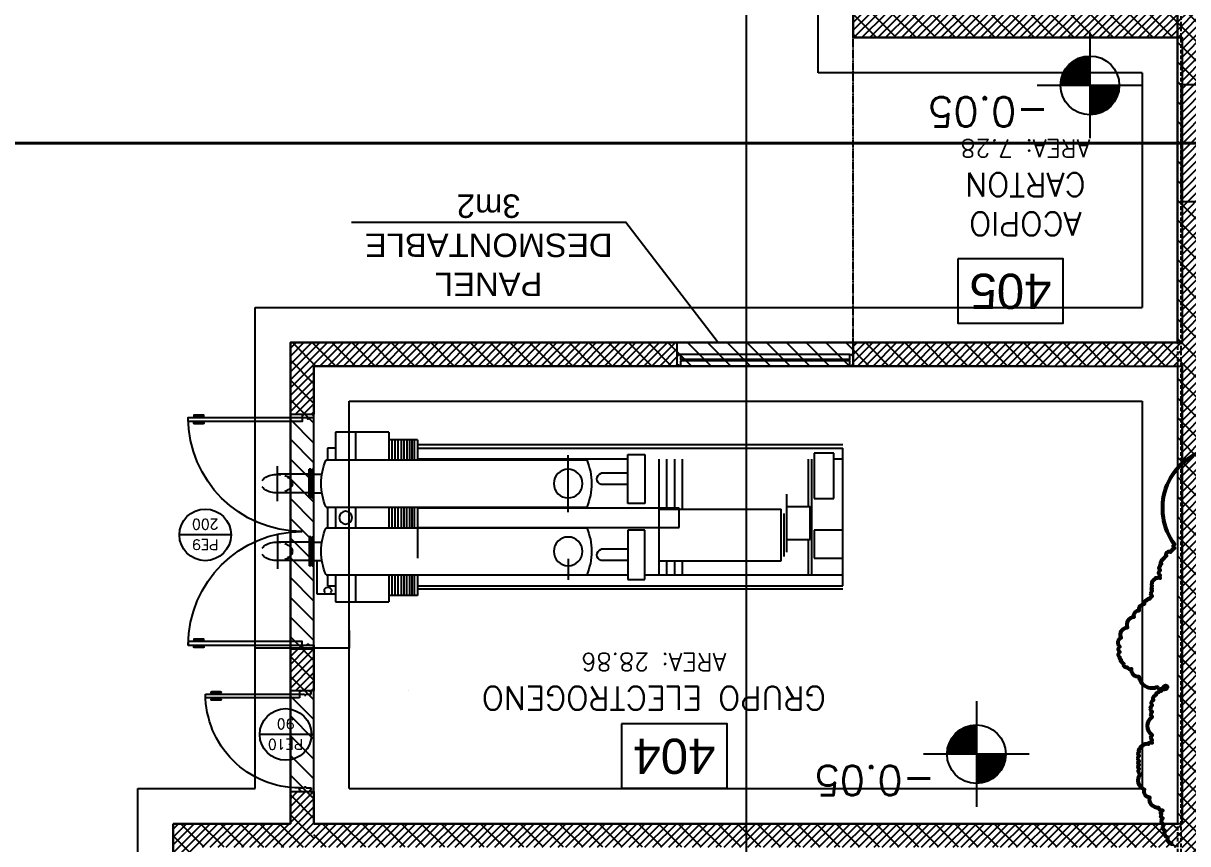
# Model space of a CAD drawing. Header units: millimetres. Extents: x 1478096 to 1808313, y 619971 to 762366.
# Drawn here: x 1515019 to 1524942, y 668856 to 675848 of the extents above; entities that cross this region are included whole.
import ezdxf
from ezdxf.enums import TextEntityAlignment as Align

# ---------------------------------------------------------------- set-up
doc = ezdxf.new("R2010")
doc.units = ezdxf.units.MM
doc.header["$LTSCALE"] = 10
for name, pattern in [('CENTERX2', [4, 2.5, -0.5, 0.5, -0.5]), ('DASHED2', [0.375, 0.25, -0.125]), ('HIDDEN2', [4.762499999999999, 3.175, -1.5875])]:
    doc.linetypes.add(name, pattern=pattern)
for name, color, linetype in [('0-superficies', 7, 'Continuous'), ('0_Estructura', 251, 'Continuous'), ('A-HATCH-BLOQUE', 241, 'Continuous'), ('AR-MURO DE BLOQUE', 134, 'Continuous'), ('AR-PROYECCION', 200, 'DASHED2'), ('ARQ-CARPINTERIAS', 8, 'Continuous'), ('CARP-MARCOS', 8, 'Continuous'), ('COSTAN-CAM-EJES', 251, 'CENTERX2'), ('COSTAN-EXH-COTAS', 7, 'Continuous'), ('DC-ARQ-0 TEXTOS', 7, 'Continuous'), ('DC-ARQ-CARPINTERIAS', 7, 'Continuous'), ('DC-ARQ-CHAPA', 7, 'Continuous'), ('DC-ARQ-EQUIP.', 43, 'Continuous'), ('DC-ARQ-EQUIPA.', 8, 'Continuous'), ('DC-ARQ-MURO BLOQUE', 181, 'Continuous'), ('DC-ARQ-MURO SUPERBOARD', 2, 'Continuous'), ('DC-ARQ-VEREDAS Y URBAN', 9, 'Continuous'), ('TXT CARPINTERIAS', 2, 'Continuous')]:
    doc.layers.add(name, color=color, linetype=linetype)
doc.styles.add('COTAS', font='ROMANS.shx', dxfattribs={"width": 0.7})
doc.styles.add('ROMANS', font='romans')
doc.styles.get("Standard").update_dxf_attribs({"font": 'arial.ttf'})
doc.dimstyles.new('250-COTAS', dxfattribs={"dimscale": 2.5, "dimtxt": 0.17, "dimasz": 0.1, "dimexe": 0.18, "dimexo": 0.0625, "dimgap": 0.06, "dimtad": 1, "dimzin": 4, "dimdsep": 46, "dimtxsty": 'COTAS', "dimblk1": 'COTA_N', "dimblk2": 'COTA_N', "dimsah": 1, "dimcen": 0.09, "dimclrd": 8, "dimclre": 8, "dimclrt": 256, "dimadec": 0, "dimazin": 0, "dimtfac": 1, "dimtix": 1, "dimtmove": 2, "dimatfit": 3, "dimldrblk": 'COTA_N', "dimfxl": 0.18, "dimtolj": 1, "dimtzin": 0, "dimlwd": -1, "dimarcsym": 0})
pattern_1 = [(225, (3172020.148532705, 1376323.113530791), (33.67596045400932, -33.67596045400933), [])]

# ---------------------------------------------------------------- blocks, each defined once
blk = doc.blocks.new('PUERTAS -200')
at = {"layer": 'DC-ARQ-CARPINTERIAS'}
for p, q in [((1530.20600982706, 676.7135004573965), (1530.20600982706, 676.7232860782239)), ((1530.220185660992, 676.7135004573961), (1530.220185660992, 676.7232860782235)), ((1530.206009827059, 676.6816048310293), (1530.206009827059, 676.6718192102019)), ((1530.220185660991, 676.6816048310288), (1530.220185660991, 676.6718192102015)), ((1530.206009827059, 674.8053960837443), (1530.206009827059, 674.8151817045717)), ((1530.220185660992, 674.8053960837447), (1530.220185660991, 674.8151817045721)), ((1530.20600982706, 674.773500457377), (1530.206009827061, 674.7637148365496)), ((1530.220185660992, 674.7735004573775), (1530.220185660993, 674.7637148365501))]:
    blk.add_line(p, q, dxfattribs=at)
for points in [[(1531.118211462515, 676.7135004573877), (1531.118211462514, 676.6816048310408), (1530.148211462513, 676.6816048310293), (1530.148211462513, 676.7135004573879), (1531.118211462515, 676.7135004573877)], [(1531.118211462516, 676.7435004573877), (1531.128211462516, 676.7435004573875), (1531.128211462516, 676.7335004573875), (1531.118211462516, 676.7335004573878), (1531.118211462515, 676.7135004573877), (1531.163211462515, 676.7135004573868), (1531.163211462515, 676.7035004573868), (1531.173211462515, 676.7035004573864), (1531.173211462515, 676.7135004573864), (1531.218211462515, 676.7135004573856), (1531.218211462515, 676.7335004573855), (1531.208211462515, 676.7335004573857), (1531.208211462515, 676.7435004573857), (1531.218211462515, 676.7435004573855)], [(1531.118211462515, 674.7735004573855), (1531.118211462514, 674.8053960837324), (1530.148211462513, 674.8053960837443), (1530.148211462513, 674.7735004573857), (1531.118211462515, 674.7735004573855)], [(1531.118211462515, 674.7435004573855), (1531.128211462515, 674.7435004573857), (1531.128211462515, 674.7535004573857), (1531.118211462515, 674.7535004573855), (1531.118211462515, 674.7735004573855), (1531.163211462515, 674.7735004573865), (1531.163211462514, 674.7835004573865), (1531.173211462514, 674.7835004573867), (1531.173211462515, 674.7735004573867), (1531.218211462514, 674.7735004573876), (1531.218211462515, 674.7535004573878), (1531.208211462515, 674.7535004573874), (1531.208211462515, 674.7435004573875), (1531.218211462515, 674.7435004573877)]]:
    blk.add_lwpolyline(points, dxfattribs=at)
for points in [[(1530.195191534385, 676.7303739951902), (1530.195191534385, 676.7268300367074, 0.4142135623730951), (1530.198735492867, 676.7232860782243), (1530.276702579493, 676.7232860782218, 0.4142135623730951), (1530.280246537976, 676.7268300367047), (1530.280246537976, 676.7303739951876, 0.4142135623730951), (1530.276702579494, 676.7339179536708), (1530.198735492868, 676.7339179536731, 0.4142135623730951)], [(1530.195191534383, 676.6647312932362), (1530.195191534383, 676.668275251719, -0.4142135623730951), (1530.198735492866, 676.6718192102019), (1530.276702579492, 676.6718192102002, -0.4142135623730951), (1530.280246537975, 676.6682752517172), (1530.280246537975, 676.6647312932341, -0.4142135623730951), (1530.276702579492, 676.6611873347513), (1530.198735492866, 676.661187334753, -0.4142135623730951)], [(1530.195191534383, 674.8222696215374), (1530.195191534383, 674.8187256630546, 0.4142135623730951), (1530.198735492866, 674.8151817045717), (1530.276702579492, 674.8151817045734, 0.4142135623730951), (1530.280246537975, 674.8187256630564), (1530.280246537975, 674.8222696215395, 0.4142135623730951), (1530.276702579492, 674.8258135800223), (1530.198735492866, 674.8258135800205, 0.4142135623730951)], [(1530.195191534385, 674.7566269195834), (1530.195191534385, 674.7601708780662, -0.4142135623730951), (1530.198735492868, 674.7637148365493), (1530.276702579494, 674.7637148365518, -0.4142135623730951), (1530.280246537977, 674.760170878069), (1530.280246537977, 674.7566269195859, -0.4142135623730951), (1530.276702579494, 674.7530829611028), (1530.198735492868, 674.7530829611004, -0.4142135623730951)]]:
    blk.add_lwpolyline(points, format="xyb", close=True, dxfattribs=at)
for centre, start, end in [((1531.118211462515, 676.7135004573877), 180.0000000000065, 270), ((1531.118211462515, 674.7735004573855), 90, 179.9999999999935)]:
    blk.add_arc(centre, 0.9700000000011082, start, end, dxfattribs=at)
blk = doc.blocks.new('A$C029347A0')
at = {"layer": 'DC-ARQ-EQUIP.'}
for p, q in [((3.870333581013256, 1.445561102941156), (4.324056854109585, 1.445561374672707)), ((3.870412211208532, 1.445561102988449), (3.870439656424423, 1.208427645283336)), ((4.15414489792056, 1.445561272913892), (4.154145039937248, 1.208427815192408)), ((4.324056854109585, 1.445561374672707), (4.324056996126274, 1.208427916951678)), ((-3.572330570023041e-06, 0.1371415328203511), (6.830906568211503e-05, 1.308415282679107)), ((3.624763607220302, 1.308413579011813), (-3.572330570023041e-06, 1.308415282679107)), ((6.830906568211503e-05, 1.337141532820624), (3.624835488617464, 1.337139829152875)), ((3.624835446422367, 1.378873392086462), (3.870333620952806, 1.378873539113556)), ((3.624835446422367, 1.378873392086462), (3.624835548500414, 1.208427498192577)), ((3.650088479364058, 1.208427513316565), (3.650070243639675, 1.378873407199535)), ((3.670188969560513, 1.208427525354637), (3.67017073383613, 1.378873419237607)), ((3.690247020384049, 1.208427537367243), (3.690234829207839, 1.378873431253851)), ((3.715310382448479, 1.208427552377543), (3.715292146724096, 1.378873446260513)), ((3.740331305139989, 1.208427567362378), (3.740313069416516, 1.378873461245348)), ((3.763363206993745, 1.208427581156229), (3.763344978943678, 1.378873475038745)), ((3.789535720270578, 1.208427596830461), (3.789517492219602, 1.378873490713431)), ((3.815665764116602, 1.208427612479682), (3.815653578056299, 1.37887350636629)), ((3.843746939728589, 1.378873523191032), (3.843765167777747, 1.208427629308062)), ((4.324056936243323, 1.308417405105502), (4.393675821557736, 1.308417446799922)), ((4.393675821557736, 1.308417446799922), (4.393675881440686, 1.208427958645643)), ((6.836411466792924e-05, 1.216497416053244), (0.07893862089440518, 1.216497463288306)), ((0.0789385903508446, 1.267498070643796), (0.2465562146544471, 1.267498171028819)), ((0.07893882259304519, 0.8797117875055847), (0.0789385903508446, 1.267498070643796)), ((0.2465562146544471, 1.267498171028819), (0.2465564468966477, 0.8797118878906076)), ((0.266389463879932, 0.2290595589870463), (0.2664614561645067, 1.21517949610552)), ((0.2929379188217354, 0.8113649304045794), (0.2929112658657687, 1.215179511946189)), ((1.367362617554136, 0.7896102779104694), (1.367362361894266, 1.216498234915889)), ((1.433491715050877, 0.789610317514871), (1.433491459391007, 1.216498274520291)), ((1.499620812547619, 0.7896103571192725), (1.499620556887749, 1.216498314124237)), ((1.565677662889357, 0.2290603371216093), (1.56574965438449, 1.216498353728639)), ((1.834529729766473, 1.256208819421772), (1.688718652186253, 1.256208732096638)), ((1.688718652186253, 1.256208732096638), (1.688718903433255, 0.8366894484452132)), ((1.834529981014384, 0.836689535770347), (1.834529729766473, 1.256208819421772)), ((1.83452975354885, 1.216498514699197), (3.62483554366645, 1.216499119720993)), ((4.405330914254591, 1.208427965626015), (2.183794952577045, 1.208427102343194)), ((2.342555218542657, 0.7643311974234166), (2.342554927609854, 1.250115197423384)), ((1.834529826347534, 1.094943065108055), (2.060142027939037, 1.094943200225316)), ((4.525786961687118, 1.129228037766097), (4.511386961687094, 1.129228029141814)), ((4.511387108295821, 0.8844280291423274), (4.511386961687094, 1.129228029141814)), ((4.525787108295845, 0.8844280377661562), (4.525786961687118, 1.129228037766097)), ((4.536082961686589, 1.129228043932017), (4.550482961686612, 1.1292280525563)), ((4.536083108295315, 0.8844280439325303), (4.536082961686589, 1.129228043932017)), ((4.550483108295339, 0.884428052556359), (4.550482961686612, 1.1292280525563)), ((4.820324792137399, 0.8564922141626994), (4.820324613016055, 1.15558021416291)), ((1.834529884433323, 0.9979552900840645), (2.060142086024825, 0.9979554252017806)), ((4.511386987558581, 1.086028029141744), (4.440394987558648, 1.08602798662514)), ((4.541251966213167, 1.086028047027412), (4.820324654670912, 1.086028214162525)), ((0.479199764533405, 0.4231531270897904), (0.47919377195376, 0.9182430550536083)), ((4.511387082423425, 0.9276280291419425), (4.440395082423493, 0.927627986625339)), ((4.541252061077103, 0.9276280470276106), (4.820324749534848, 0.9276282141627235)), ((0.2465564468966477, 0.8797118878906076), (0.07893882259304519, 0.8797117875055847)), ((0.4791938359621781, 0.8113650419522855), (0.2789443171113817, 0.8113649220240404)), ((0.2789501816741904, 0.5300310202633227), (0.2789443171113817, 0.8113649220240404)), ((1.396876610863728, 0.6328550440466643), (1.396949094545562, 0.7984655973941699)), ((1.396949094545562, 0.7984655973941699), (3.624835794023966, 0.7984664644800432)), ((1.688718903433255, 0.8366894484452132), (1.834529981014384, 0.836689535770347)), ((4.405331155727254, 0.8052279656258179), (2.183795194051527, 0.8052271023429967)), ((3.624835789974895, 0.8052274981928349), (3.624868157523451, 0.3704914515715245)), ((3.650141399146378, 0.6313023306915966), (3.650131617067927, 0.8052275133418334)), ((3.670241889342833, 0.6313023427296685), (3.670232107264383, 0.80522752538036)), ((3.690258221162367, 0.6313023547172634), (3.690275859344183, 0.8052275373843258)), ((3.715363302230799, 0.631302369752575), (3.715353520151439, 0.8052275524028119)), ((3.740384224922309, 0.6313023847374097), (3.740374442842949, 0.8052275673881013)), ((3.763416073807093, 0.6313023985312611), (3.763406326543191, 0.805227581181498)), ((3.789588587083927, 0.6313024142054928), (3.789578839818205, 0.8052275968561844)), ((3.815676929582878, 0.6313024298297023), (3.81569459097409, 0.80522761249631)), ((3.843808287327192, 0.8052276293337854), (3.843818034591095, 0.6313024466830939)), ((3.87048632175356, 0.8052276453108789), (3.870502868655421, 0.6313024626647348)), ((4.15414528141082, 0.805227815192211), (4.15407280270847, 0.6313026324928614)), ((4.324057237599845, 0.8052279169514804), (4.323984758897495, 0.6313027342516762)), ((4.393676122914258, 0.805227958645446), (4.393603644211908, 0.6313027759460965)), ((4.525787108295845, 0.8844280377661562), (4.511387108295821, 0.8844280291423274)), ((4.536083108295315, 0.8844280439325303), (4.550483108295339, 0.884428052556359)), ((0.5022233221970964, 0.3867351066328411), (0.5021909956185482, 0.7530611030724685)), ((1.56574991004436, 0.7896103967232193), (0.5252970892897793, 0.7896097736038428)), ((0.525329459645036, 0.3501864637778453), (0.5252970892897793, 0.7896097736038428)), ((0.000100834532531735, 0.6099965387388693), (0.246588715614962, 0.6099966863584996)), ((0.246588715614962, 0.6099966863584996), (0.2464841677638105, 0.3725569446855843)), ((3.624763310341223, 0.6328559111320828), (1.396876610863728, 0.6328550440466643)), ((1.688646457008872, 0.6088693896954283), (1.834457534589092, 0.6088694770210168)), ((1.688646708255874, 0.189350106044003), (1.688646457008872, 0.6088693896954283)), ((1.834457534589092, 0.6088694770210168), (1.834457785836094, 0.1893501933691368)), ((4.405258677025813, 0.6313027829260136), (2.183722715349177, 0.6313019196436471)), ((0.4791997005249868, 0.5300311401911131), (0.2789501816741904, 0.5300310202633227)), ((0.2928392735821035, 0.2290595748277156), (0.2929437833854536, 0.5300310286438616)), ((4.511314750330712, 0.5089028464421972), (4.440322750329869, 0.5089028039255936)), ((4.52571472445743, 0.5521028550660958), (4.511314724457407, 0.552102846442267)), ((4.511314724457407, 0.552102846442267), (4.511314871067043, 0.307302846442326)), ((4.52571472445743, 0.5521028550660958), (4.525714871067066, 0.3073028550661547)), ((4.53601072445781, 0.5521028612324699), (4.550410724457834, 0.5521028698567534)), ((4.53601072445781, 0.5521028612324699), (4.536010871066537, 0.3073028612325288)), ((4.541179728984389, 0.5089028643278652), (4.820252417442134, 0.5089030314625234)), ((4.550410724457834, 0.5521028698567534), (4.550410871066561, 0.3073028698563576)), ((4.820252374838674, 0.5800390314625474), (4.820252553960927, 0.2809510314627914)), ((1.834457631170153, 0.4476037227072993), (2.060069832761656, 0.4476038578245607)), ((0.2464841677638105, 0.3725569446855843), (-3.713319529197179e-06, 0.3725567970654993)), ((1.565782280400526, 0.3501870868976766), (0.525329459645036, 0.3501864637778453)), ((1.367290370399132, 0.2290602183088595), (1.367394987910302, 0.3501869680849268)), ((1.433419467895874, 0.2290602579128063), (1.433524085407043, 0.3501870076888736)), ((1.499548565392615, 0.2290602975172078), (1.499653182903785, 0.3501870472932751)), ((1.834457689255032, 0.3506159476828543), (2.060069890846535, 0.3506160828001157)), ((2.342587564027781, 0.3664368074942104), (2.342482981789544, 0.1864140147235958)), ((4.511314845194647, 0.3505028464423958), (4.440322845195624, 0.3505028039257923)), ((4.480068309065246, 0.06345853145512592), (4.480068137156195, 0.3505028277286328)), ((4.525714871067066, 0.3073028550661547), (4.511314871067043, 0.307302846442326)), ((4.536010871066537, 0.3073028612325288), (4.550410871066561, 0.3073028698563576)), ((4.541179823849234, 0.3505028643280639), (4.820252512306979, 0.350503031462722)), ((1.688646684473497, 0.2290604107665786), (-3.627380465331953e-06, 0.2290593994462142)), ((3.624763552172226, 0.2290611031139633), (1.834457762054626, 0.2290604980917124)), ((4.405258918499385, 0.2281027829258164), (2.183722956822749, 0.2281019196434499)), ((3.624763552745208, 0.2281023154928334), (3.624763657942822, 0.05244898352657401)), ((3.650203340910593, 0.05234430870905271), (3.650184536849338, 0.22810233071732)), ((3.670303831106139, 0.05234432074712458), (3.670285027045793, 0.2281023427553919)), ((3.690299631249218, 0.05234433272244132), (3.6902870601225, 0.2281023547343466)), ((3.715425243995014, 0.05234434777003116), (3.715406439933759, 0.2281023697782985)), ((3.740446166686525, 0.05234436275486587), (3.740427362625269, 0.2281023847631332)), ((3.763477978307492, 0.05244906660163906), (3.763459193355629, 0.2281023985565298)), ((3.789650491582506, 0.05244908227587075), (3.789631706631553, 0.2281024142312162)), ((3.815718314806873, 0.05244909788780205), (3.815705756439456, 0.2281024298467855)), ((3.843861154140541, 0.2281024467088173), (3.843879939091494, 0.0524491147534718)), ((3.870549533985468, 0.2281024626922772), (3.870575934044609, -5.858637450728565e-07)), ((4.154073044182951, 0.2281026324926643), (4.154073180791784, -4.160792741458863e-07)), ((4.323985000371977, 0.2281027342519337), (4.323985136980809, -3.143204594380222e-07)), ((4.393603885686389, 0.2281027759458993), (4.393603940160574, 0.1371436969407114)), ((3.624763607220302, 0.1371432364881002), (-3.572330570023041e-06, 0.1371415328203511)), ((6.830906568211503e-05, 0.1084152826792888), (3.624835488617464, 0.1084169863470379)), ((1.834457785836094, 0.1893501933691368), (1.688646708255874, 0.189350106044003)), ((4.393603940160574, 0.1371436969407114), (4.324089744899538, 0.1371436553095009)), ((3.624763657942822, 0.05244898352657401), (3.870261832473261, 0.05244913055366851)), ((4.323985098975754, 0.06345843797816997), (4.480068309065246, 0.06345853145512592)), ((4.323985136980809, -3.143204594380222e-07), (3.870575934044609, -5.858637450728565e-07))]:
    blk.add_line(p, q, dxfattribs=at)
for centre, radius in [((2.342366985898479, 1.007069982115354), 0.1224), ((4.238625110529028, 0.7166588087006858), 0.05468740549576864), ((2.34229474896074, 0.4294592298069801), 0.1224)]:
    blk.add_circle(centre, radius, dxfattribs=at)
for centre, radius, start, end in [((2.65610589375774, 1.006857477422727), 0.5135185176790505, 156.8845509807036, 203.1155148695816), ((3.933048032098668, 1.006857774994842), 0.5135185176790505, 336.8845509807035, 23.11551486958164), ((2.046073876286755, 1.046449304288672), 0.05049327513758889, 286.1775915491091, 73.82247707896983), ((4.739608577607214, 1.006858258037937), 0.04741725928312632, 144.3122204251432, 180.0000343140248), ((4.739608577607214, 1.006858258038392), 0.04741725928301412, 180.0000343140248, 215.6878482029051), ((4.782463038271089, 0.9760780606911794), 0.1001801756874821, 119.9719954251624, 144.3122204251432), ((4.801630170220051, 0.9268354411951805), 0.1570246137702727, 106.5236593140605, 119.9719954251624), ((4.820293984578711, 0.8487038730672793), 0.2373544332931764, 90.00003431405081, 97.44415653626298), ((4.820293984574164, 0.8487038730613676), 0.2373544332989198, 76.56520375844052, 90.00003431405081), ((4.838957705289431, 0.9268354635596552), 0.1570246137745971, 60.02807320292423, 76.56520375844052), ((4.86735579960532, 0.9760781115483042), 0.1001801756848073, 35.68784820290505, 60.02807320292423), ((4.782463001400174, 1.037638506711573), 0.1001801756834108, 215.6878482029051, 240.0280732029242), ((4.810861095712426, 1.086881154693856), 0.157024613765711, 240.0280759806861, 249.2367065362523), ((4.820293795140969, 1.165012739647409), 0.2373544332869724, 262.5018565362563, 270.0000343140508), ((4.820293795142788, 1.165012739644681), 0.2373544332843515, 270.0000343140508, 283.4348648695756), ((4.838957609443241, 1.086881171532241), 0.1570246137651806, 283.4348648695756, 299.9719954251624), ((4.867355762738043, 1.037638557565515), 0.1001801756830812, 299.9719954251624, 324.3122204251432), ((2.656033656564432, 0.4296721102914489), 0.5135185176790505, 156.8845537585341, 203.1155176473882), ((3.93297579490536, 0.4296724078635634), 0.5135185176790505, 336.8845537585341, 23.11551764738821), ((4.810788954369855, 0.3496500795968132), 0.157024613765711, 110.7633620918048, 119.9719926474004), ((4.820221747384494, 0.2715185059423675), 0.2373544332869724, 90.00003431405081, 97.49821209181769), ((4.820221747384494, 0.2715185059446412), 0.2373544332843515, 76.56520375844052, 90.00003431405081), ((4.83888546810158, 0.3496500964374718), 0.1570246137651806, 60.02807320292423, 76.56520375844052), ((2.046001681109374, 0.3991099618879161), 0.05049327513758889, 286.1775915491091, 73.82247707896983), ((4.739536340413906, 0.4296728909075682), 0.04741725928301412, 144.3122204251432, 180.0000343140248), ((4.739536340413906, 0.4296728909075682), 0.04741725928312632, 180.0000343140248, 215.6878482029051), ((4.782390801075962, 0.3988926935639938), 0.1001801756834108, 119.9719954251624, 144.3122204251432), ((4.782390764210504, 0.4604531395843878), 0.1001801756874821, 215.6878482029051, 240.0280732029242), ((4.867283562413832, 0.3988927444192996), 0.1001801756830812, 35.68784820290505, 60.02807320292423), ((4.867283525544735, 0.4604531904365103), 0.1001801756848073, 299.9719954251624, 324.3122204251432), ((4.801557837177825, 0.5096957820392163), 0.1570246137702727, 240.0280732029242, 253.4764093139811), ((4.820221557951299, 0.5878273725224972), 0.2373544332931764, 262.5559120918343, 270.0000343140508), ((4.820221557947661, 0.5878273725279541), 0.2373544332989198, 270.0000343140508, 283.4348648695756), ((4.838885372247205, 0.5096958044100575), 0.1570246137745971, 283.4348648695756, 299.9719954251624), ((4.389719067397891, 0.09452680765480181), 0.03, 318.7221065362977, 221.2779620918216)]:
    blk.add_arc(centre, radius, start, end, dxfattribs=at)
blk = doc.blocks.new('A$C422B0552')
at = {"layer": 'DC-ARQ-CARPINTERIAS'}
for p, q in [((0.8100002912349282, 0.8500002219153657), (0.8000002912349373, 0.8500002219150247)), ((0.8000002912349373, 0.8500002219150247), (0.8000002912353921, 0.8300002219150429)), ((0.8000002912353921, 0.8300002219150429), (0.8450002912352375, 0.830000221916066)), ((0.8100002912347009, 0.860000221915243), (0.8100002912349282, 0.8500002219153657)), ((0.8450002912352375, 0.830000221916066), (0.8450002912356922, 0.8200002219160751)), ((0.8450002912356922, 0.8200002219160751), (0.8550002912354557, 0.8200002219163025)), ((0.8550002912354557, 0.8200002219163025), (0.8550002912354557, 0.8300002219164071)), ((0.8550002912354557, 0.8300002219164071), (0.9000002912353011, 0.8300002219173166)), ((0.8900002912348555, 0.850000221917071), (0.8900002912348555, 0.8600002219170619)), ((0.9000002912350737, 0.8500002219172984), (0.8900002912348555, 0.850000221917071)), ((0.9000002912353011, 0.8300002219173166), (0.9000002912350737, 0.8500002219172984)), ((0.8000002912342552, 0.06189584826199734), (0.0006879965851567249, 0.06189584825108341)), ((0.0006879965851567249, 0.06189584825108341), (0.0006879965851567249, 0.03000022189246465)), ((0.0006879965851567249, 0.03000022189246465), (0.8000002912351647, 0.03000022191508833)), ((0.04766806845555038, 0.07876938604420047), (0.04766806845555038, 0.07522542756134953)), ((0.047668068457142, 0.01312668409013895), (0.04766806845691463, 0.01667064257298989)), ((0.1291791135640779, 0.08231334452909778), (0.05121202693840132, 0.08231334452739247)), ((0.0512120269386287, 0.0716814690784986), (0.1291791135643052, 0.0716814690802039)), ((0.05121202693999294, 0.0202146010560682), (0.1291791135656695, 0.02021460105856931)), ((0.1291791135658968, 0.009582725609561749), (0.05121202694044769, 0.009582725607288012)), ((0.05848636113159955, 0.06189584825108341), (0.05848636113137218, 0.0716814690784986)), ((0.05848636113228167, 0.03000022188382445), (0.05848636113273642, 0.02021460105652295)), ((0.07266219506368543, 0.06189584825153815), (0.07266219506323068, 0.07168146907883965)), ((0.07266219506436755, 0.0300002218842792), (0.07266219506459493, 0.02021460105686401)), ((0.1327230720473835, 0.07522542756316852), (0.1327230720471562, 0.07876938604624684)), ((0.1327230720489752, 0.01667064257571838), (0.1327230720487478, 0.01312668409275375)), ((0.8000002912351647, 0.03000022191508833), (0.8000002912342552, 0.06189584826199734)), ((0.8000002912353921, 0.01000022191510652), (0.8000002912351647, 0.03000022191508833)), ((0.8000002912351647, 0.03000022191508833), (0.8450002912350101, 0.03000022191599783)), ((0.810000291235383, 0.01000022191522021), (0.8000002912353921, 0.01000022191510652)), ((0.8100002912356103, 2.219152293037041e-07), (0.810000291235383, 0.01000022191522021)), ((0.8450002912350101, 0.03000022191599783), (0.8450002912347827, 0.04000022191598873)), ((0.8450002912347827, 0.04000022191598873), (0.8550002912347736, 0.04000022191632979)), ((0.8550002912347736, 0.04000022191632979), (0.855000291235001, 0.03000022191633889)), ((0.855000291235001, 0.03000022191633889), (0.9000002912350737, 0.0300002219171347)), ((0.9000002912355285, 0.01000022191726657), (0.8900002912353102, 0.0100002219170392)), ((0.8900002912353102, 0.0100002219170392), (0.890000291235765, 2.219170482931077e-07)), ((0.9000002912350737, 0.0300002219171347), (0.9000002912355285, 0.01000022191726657))]:
    blk.add_line(p, q, dxfattribs=at)
for centre, radius, start, end in [((0.8000002912351647, 0.03000022191508833), 0.7999999999999972, 89.99999999997395, 180.0000000010552), ((0.05121202693840132, 0.07876938604442785), 0.003543958482964626, 90, 180.0000000036738), ((0.05121202693840132, 0.07522542756146322), 0.00354395848285094, 180.0000000018369, 270.0000000036737), ((0.05121202693999294, 0.01667064257298989), 0.003543958483078313, 90, 180), ((0.05121202693999294, 0.01312668409036633), 0.003543958483078313, 180.0000000036738, 270.0000000073475), ((0.1291791135643052, 0.07876938604613315), 0.00354395848285094, 1.836884828513714e-09, 90.00000000367375), ((0.1291791135643052, 0.07522542756328221), 0.003543958483078313, 270, 359.9999999981631), ((0.1291791135658968, 0.016670642575491), 0.003543958483078313, 3.673769657027427e-09, 90.00000000367375), ((0.1291791135656695, 0.01312668409252638), 0.003543958483078313, 270.0000000036737, 3.673769657027427e-09)]:
    blk.add_arc(centre, radius, start, end, dxfattribs=at)
blk = doc.blocks.new('NIVEL-PL')
for p, q in [((0, -0.4500000000000455), (0, 0.4500000000000455)), ((-0.4499999999998181, -1.13686837721616e-13), (0.4499999999998181, 0))]:
    blk.add_line(p, q)
at = {"const_width": 0.25}
for points in [[(0, 0.125, 0.4142135623730951), (-0.125, 0, 0.4142135623730951)], [(0, -0.125, 0.4142135623730951), (0.125, 0, 0.4142135623730951)]]:
    blk.add_lwpolyline(points, format="xyb", dxfattribs=at)
blk.add_circle((0, 0), 0.25)
at = {"style": 'ROMANS'}
blk.add_attdef('NIVEL', (0.3500000000003638, 0.1000000000000227), '', height=0.25, dxfattribs=at)
blk = doc.blocks.new('SIMB-CAR')
blk.add_line((-0.5, 0), (0.5, 0))
blk.add_circle((0, 0), 0.5)
at = {"style": 'ROMANS'}
for tag, p in [('TIPO', (0, 0.1917687192590165)), ('NUMERO', (0, -0.2054664849201799))]:
    blk.add_attdef(tag, text='', height=0.2, dxfattribs=at).set_placement(p, align=Align.MIDDLE)
blk = doc.blocks.new('COTA_N')
for p, q in [((-1, 0), (0, 0)), ((0, 0.5), (0, -0.5))]:
    blk.add_line(p, q)
at = {"const_width": 0.065}
blk.add_lwpolyline([(0.1414213562373163, 0.1414213562373021), (0.2828427124746327, 0.2828427124746187), (0, 0), (-0.1414213562373021, -0.1414213562373021), (-0.2828427124746185, -0.2828427124746185)], dxfattribs=at)
blk = doc.blocks.new('*D120')
at = {"layer": '0_Estructura', "color": 8, "lineweight": -2, "transparency": 16777216}
for p, q in [((1517795.048242408, 670672.838619806), (1517795.048242408, 670522.9403674509)), ((1516995.048236764, 670332.9731445989), (1516995.048236764, 670523.8403674508))]:
    blk.add_line(p, q, dxfattribs=at)
at = {"layer": '0_Estructura', "color": 8, "transparency": 16777216}
blk.add_line((1517794.798242408, 670523.3903674509), (1516995.298236764, 670523.3903674509), dxfattribs=at)
at = {"layer": 'Defpoints', "color": 0, "transparency": 16777216}
for p in [(1517795.048242408, 670672.994869806, -0.04114775887195243), (1516995.048236764, 670523.3903674509), (1516995.048236764, 670332.8168945989, -0.04114775887195243)]:
    blk.add_point(p, dxfattribs=at)
at = {"layer": '0_Estructura', "color": 8, "transparency": 16777216, "xscale": 0.25, "yscale": 0.25, "zscale": 0.25, "rotation": 180}
blk.add_blockref('COTA_N', (1516995.048236764, 670523.3903674509), dxfattribs=at)
at = {"layer": '0_Estructura', "color": 8, "transparency": 16777216, "xscale": 0.25, "yscale": 0.25, "zscale": 0.25}
blk.add_blockref('COTA_N', (1517795.048242408, 670523.3903674509), dxfattribs=at)
at = {"layer": '0_Estructura', "transparency": 16777216, "insert": (1518301.181036447, 670161.0726402216), "char_height": 0.425, "attachment_point": 5, "style": 'COTAS'}
blk.add_mtext('\\A1;800.00', dxfattribs=at)

msp = doc.modelspace()

# ---------------------------------------------------------------- hatches: boundary and pattern name
at = {"layer": '0_Estructura'}
h = msp.add_hatch(dxfattribs=at)
h.set_pattern_fill('ANSI31', color=256, scale=37.5, angle=89.99999999999997, style=0)
h.set_pattern_definition([(134.9999999999999, (939091.9659762282, 2624147.768454446), (-84.18990113502338, -84.18990113502322), [])])
h.paths.add_polyline_path([(1516295.045259116, 663826.4697496113), (1525055.045807571, 663826.4704258811), (1525055.0458034, 665324.1853963588), (1524889.540582046, 665324.1853963588), (1524889.540582046, 665824.1853963593), (1524855.045802007, 665824.1853963598), (1524855.045807015, 664026.4704104409), (1516495.045382077, 664026.4697650512), (1516495.046487323, 665824.1853963593), (1516295.046487324, 665824.1853963593)])
h.paths.add_polyline_path([(1516295.046487324, 665824.1853963593), (1516495.046487324, 665824.1853963598), (1516495.048333146, 668826.4704289684), (1517495.04820264, 668826.4704289684), (1517495.048270669, 672926.4703895398), (1524855.045782223, 672926.4702755779), (1524855.045802007, 665824.1853963593), (1524889.540582047, 665824.1853963593), (1524889.540582047, 666324.1853963588), (1525055.045800614, 666324.1853963588), (1525055.045781666, 673126.4702724809), (1525055.045781666, 674325.3433864609), (1524889.540582047, 674325.3433864609), (1524889.540582047, 674825.3433864614), (1524855.045781666, 674825.3433864614), (1524855.045781666, 673126.4702755777), (1517295.048273988, 673126.470392637), (1517295.048205959, 669026.4704289682), (1516295.048456108, 669026.4704289682)])
h.paths.add_polyline_path([(1522092.046141582, 675726.4702749588), (1524855.045781666, 675726.4702749588), (1524855.045781665, 675926.4702749585), (1522092.046141582, 675926.4702749585)], flags=17)
h.paths.add_polyline_path([(1524855.045781667, 679116.4702749591), (1522092.046141582, 679116.4702749591), (1522092.046141582, 678926.4702749585), (1524855.045781666, 678926.4702749585), (1524855.045781666, 674825.3433864614), (1524889.540582047, 674825.3433864614), (1524889.540582047, 675325.3433864609), (1525055.045781666, 675325.3433864609), (1525055.045781666, 680527.0605796438), (1522092.044517029, 680527.0605796438), (1522092.06540618, 680326.7445736863), (1524855.045781666, 680327.0327000157)])
h = msp.add_hatch(dxfattribs=at)
h.set_pattern_fill('ANSI31', color=256, scale=37.5, angle=-90.00000000000006, style=0)
h.set_pattern_definition([(314.9999999999999, (3472020.163977334, 1376323.13313351), (84.18990113502338, 84.18990113502322), [])])
h.paths.add_polyline_path([(1517495.04820264, 668826.4704289684), (1524855.045793644, 668826.4704289684), (1524855.045793087, 669026.4704289682), (1517495.048205959, 669026.4704289682)])
at = {"layer": 'A-HATCH-BLOQUE'}
h = msp.add_hatch(dxfattribs=at)
h.set_pattern_fill('ANSI31', color=256, scale=15, angle=180)
h.set_pattern_definition(pattern_1)
h.paths.add_polyline_path([(1517495.030528096, 669026.4508262458), (1517495.030528096, 669301.0676138116), (1517295.033492334, 669301.0676138116), (1517295.033487777, 669026.4508262458), (1516295.033737926, 669026.4508262458), (1516295.030540936, 664046.4508262463), (1516295.030540935, 663826.450146889), (1518734.535186582, 663826.450826247), (1518734.535186582, 664026.4508262458), (1516495.030528096, 664026.4508262458), (1516495.030528096, 668826.4508262451), (1524895.031867915, 668826.4508262461), (1524895.031867915, 665076.4507200834), (1523095.04034567, 665076.4507200834), (1523095.04034567, 664026.4508262458), (1520734.535186581, 664026.4508262458), (1520734.535186581, 663826.450826247), (1523347.080676383, 663826.4508344906), (1523347.080676383, 664026.4508344905), (1523295.04034948, 664026.4508262458), (1523295.04034948, 664876.4508262463), (1524895.031867915, 664876.5222523904), (1524895.031867915, 664026.4508262458), (1524847.080674184, 664026.449798023), (1524847.080674184, 663826.4497980241), (1525095.036690969, 663826.450826247), (1525095.036690969, 664026.4508262458), (1525095.036690969, 669026.4508262458), (1525095.031064275, 680327.0408092627), (1532495.032876888, 680327.0358577862), (1532495.032814765, 681907.0366465127), (1532295.032815085, 681907.0366386492), (1532295.032869065, 680527.035996141), (1529200.030077325, 680527.0381510224), (1529200.029831882, 681842.0390161251), (1529000.029832202, 681842.0390082616), (1529000.029883639, 680527.0382893773), (1525095.031063486, 680527.0409434612), (1525095.031063486, 685037.4929173373), (1524895.031063486, 685037.4929173391), (1524895.031063486, 684966.128801731), (1524895.031061933, 680527.0409769216), (1522092.029798848, 680527.0409769216), (1522092.029798848, 680116.4506779556), (1522292.053337891, 680116.4506779556), (1522292.053337891, 680326.7458274382), (1524895.031867915, 680327.0172686167), (1524895.031867915, 679116.4506722367), (1522092.031423401, 679116.4506722367), (1522092.031423401, 678926.4506722363), (1524895.031867915, 678926.4506722363), (1524895.031867915, 675926.4506722363), (1522092.031423401, 675926.4506722363), (1522092.031423401, 675726.4506722364), (1524895.031867915, 675726.4506722364), (1524895.031867915, 673126.450672236), (1522092.069659549, 673126.4507156372), (1522092.069659549, 672926.4508262455), (1523695.032176038, 672926.4508262455), (1524895.031867915, 672926.4506722363), (1524895.031867915, 669026.450826245)])
h = msp.add_hatch(dxfattribs=at)
h.set_pattern_fill('ANSI31', color=256, scale=15, angle=180)
h.set_pattern_definition(pattern_1)
h.paths.add_polyline_path([(1517295.0335457, 672517.3592799925), (1517495.030528096, 672517.359305673), (1517495.030528096, 672926.4508262464), (1520592.030865745, 672926.4508262464), (1520592.030865745, 673126.4507388638), (1517295.033555806, 673126.4507899147)])
h.paths.add_polyline_path([(1517295.033506603, 670161.0676138122), (1517495.030528096, 670161.0676138122), (1517495.030528096, 670517.3592639272), (1517295.033512515, 670517.3592382467)])

# ---------------------------------------------------------------- linework, layer by layer
at = {"layer": '0-superficies'}
msp.add_lwpolyline([(1641041.817012486, 738426.9620846058), (1522042.066269117, 738427.0200825318), (1522042.063457301, 735317.0411377781), (1506281.021389075, 735317.0577680174), (1506244.74336783, 735317.0554205623), (1506244.899767644, 725919.2007196081), (1515007.623648283, 725919.2007196081), (1515007.623648283, 729331.1388270991), (1524854.996140494, 729331.1388288363), (1524854.996140494, 680527.0605796437), (1522092.044517029, 680527.0605796439), (1522092.044517029, 678926.4702749584), (1524855.045781666, 678926.4702749586), (1524855.045691859, 673126.4702755781), (1517295.033555806, 673126.4507899147), (1517295.033555806, 669026.4704289681), (1516295.033737926, 669026.4508262458), (1516295.045259116, 663826.4697496115), (1524855.031063484, 663826.4498309928), (1524855.031063484, 647228.1494808745), (1641041.817012486, 647228.170466709)], dxfattribs=at)
at = {"layer": '0_Estructura'}
for p, q in [((1524855.045781666, 673126.4702724809), (1524855.045781666, 678926.4702749585)), ((1521792.046141583, 675426.470274959), (1521792.046141582, 676226.4702749583)), ((1522092.046141582, 675726.4702749588), (1522092.046141582, 675926.4702749585)), ((1524885.045781666, 675726.4702749588), (1522092.046141582, 675726.4702749588)), ((1524555.045775259, 675426.4702749585), (1521792.046141583, 675426.470274959)), ((1524555.045775259, 675426.4702749585), (1524555.04578083, 673426.4702802232)), ((1516995.048210937, 669326.4704289684), (1516995.048278965, 673426.4703972824)), ((1516995.048278965, 673426.4703972824), (1524555.04578083, 673426.4702802232)), ((1517295.048205959, 669026.4704289682), (1517295.048273987, 673126.470392637)), ((1517295.048273987, 673126.470392637), (1524855.045781666, 673126.4702755777)), ((1517495.048205958, 669026.4704289682), (1517495.048270669, 672926.4703895398)), ((1517495.048270669, 672926.4703895398), (1524855.045782223, 672926.4702755779)), ((1524855.045782223, 672926.4702755779), (1524855.045793087, 669026.4704289682)), ((1517795.048210936, 669326.4704289688), (1517795.048265691, 672626.4703848949)), ((1517795.048265691, 672626.4703848949), (1524555.045783059, 672626.4702802234)), ((1524555.045783059, 672626.4702802234), (1524555.045792251, 669326.4704289711)), ((1515995.045074674, 663526.4697264513), (1515995.048640549, 669326.470428968)), ((1515995.048640549, 669326.470428968), (1516995.048210937, 669326.4704289684)), ((1517795.048210937, 669326.4704289688), (1524555.045792251, 669326.4704289711)), ((1516295.045259116, 663826.4697496113), (1516295.048456107, 669026.4704289682)), ((1516295.048456107, 669026.4704289682), (1517295.048205959, 669026.4704289682)), ((1517495.048205958, 669026.4704289682), (1524855.045793087, 669026.4704289682))]:
    msp.add_line(p, q, dxfattribs=at)
msp.add_lwpolyline([(1525889.540582047, 674325.3433864609), (1524889.540582047, 674325.3433864609), (1524889.540582047, 675325.3433864609), (1525889.540582047, 675325.3433864609)], close=True, dxfattribs=at)
at = {"layer": 'AR-MURO DE BLOQUE', "color": 7}
for p, q in [((1522092.031381594, 673126.4505580108), (1522092.031381592, 672926.450558011)), ((1522295.031867915, 673126.450672236), (1522095.031867915, 673126.450672236))]:
    msp.add_line(p, q, dxfattribs=at)
at = {"layer": 'AR-PROYECCION', "color": 8}
msp.add_line((1522092.031381594, 673126.4505580108), (1522092.031423401, 675726.4506722364), dxfattribs=at)
at = {"layer": 'ARQ-CARPINTERIAS'}
for p, q in [((1522062.03138159, 673026.4505616284), (1520622.030865746, 673026.4507166663)), ((1522052.031381591, 672981.4505616283), (1520632.030865744, 672981.4507166663)), ((1522052.031381591, 672971.4505616281), (1520632.030865745, 672971.4507166661))]:
    msp.add_line(p, q, dxfattribs=at)
at = {"layer": 'CARP-MARCOS'}
for points in [[(1520592.030865744, 672926.4507166696), (1520592.030865743, 672936.4507166698), (1520602.030865744, 672936.4507166698), (1520602.030865744, 672926.4507166696), (1520622.030865743, 672926.4507166696), (1520622.030865745, 672971.4507166697), (1520632.030865745, 672971.4507166687), (1520632.030865745, 672981.450716669), (1520622.030865745, 672981.450716669), (1520622.030865746, 673026.4507166699), (1520602.030865746, 673026.4507166699), (1520602.030865747, 673016.4507166698), (1520592.030865746, 673016.4507166698), (1520592.030865747, 673026.4507166699)], [(1522092.031381592, 672926.450561628), (1522092.031381593, 672936.4505616274), (1522082.031381592, 672936.4505616274), (1522082.031381592, 672926.450561628), (1522062.031381594, 672926.4505616272), (1522062.031381591, 672971.4505616281), (1522052.031381591, 672971.4505616272), (1522052.031381591, 672981.4505616274), (1522062.031381591, 672981.4505616274), (1522062.03138159, 673026.4505616275), (1522082.03138159, 673026.4505616275), (1522082.031381589, 673016.4505616273), (1522092.031381591, 673016.4505616282), (1522092.03138159, 673026.4505616275)]]:
    msp.add_lwpolyline(points, dxfattribs=at)
at = {"layer": 'COSTAN-CAM-EJES', "const_width": 25}
msp.add_lwpolyline([(1478108.727728612, 674825.3426253739), (1676824.920195577, 674825.3426253739)], dxfattribs=at)
at = {"layer": 'COSTAN-EXH-COTAS', "color": 3, "linetype": 'ByBlock', "lineweight": 53}
msp.add_lwpolyline([(1524817.626991791, 668852.5663417012, -0.52056705), (1524773.333189904, 668907.8800255149, -0.52056705), (1524773.333189904, 668907.8800255149, -0.52056705), (1524751.186673461, 668963.1933640993, -0.52056705), (1524751.186673461, 668963.1933640993, -0.52056705), (1524740.113030739, 669018.5067026835, -0.52056705), (1524740.113030739, 669018.5067026836, -0.52056705), (1524729.039388016, 669073.8200412678, -0.52056705), (1524729.039388016, 669073.8200412678, -0.52056705), (1524717.966514296, 669107.0083206018, -0.52056705), (1524717.966514296, 669107.0083206018, -0.52056705), (1524717.966514296, 669129.1333798522, -0.52056705), (1524717.966514296, 669129.1333798522, -0.52056705), (1524729.039388016, 669140.1962547065, -0.52056705), (1524729.039388016, 669140.1962547065, -0.52056705), (1524695.819228851, 669162.321659186, -0.52056705), (1524695.819228851, 669162.321659186, -0.52056705), (1524618.305267799, 669250.8229318754, -0.52056705), (1524618.305267799, 669250.8229318754, -0.52056705), (1524574.011465911, 669317.199145314, -0.52056705), (1524574.011465911, 669317.199145314, -0.52056705), (1524540.791306746, 669449.9512269621, -0.52056705), (1524540.791306746, 669449.9512269621, -0.52056705), (1524529.718433026, 669494.2020359215, -0.52056705), (1524529.718433026, 669494.2020359215, -0.52056705), (1524529.718433026, 669527.3899700262, -0.52056705), (1524529.718433026, 669527.3899700262, -0.52056705), (1524529.718433026, 669560.5782493604, -0.52056705), (1524529.718433026, 669560.5782493604, -0.52056705), (1524529.718433026, 669604.8287130903, -0.52056705), (1524529.718433026, 669604.8287130903, -0.52056705), (1524529.718433026, 669638.0169924243, -0.52056705), (1524529.718433026, 669638.0169924243, -0.52056705), (1524540.791306746, 669671.204926529, -0.52056705), (1524540.791306746, 669671.204926529, -0.52056705), (1524562.938592191, 669693.3303310086, -0.52056705), (1524562.938592191, 669693.3303310086, -0.52056705), (1524585.085108634, 669704.3928606337, -0.52056705), (1524585.085108634, 669704.3928606337, -0.52056705), (1524607.232394079, 669704.3928606337, -0.52056705), (1524607.232394079, 669704.3928606337, -0.52056705), (1524618.305267799, 669715.4557354881, -0.52056705), (1524618.305267799, 669715.4557354881, -0.52056705), (1524640.452553244, 669715.4557354881, -0.52056705), (1524640.452553244, 669715.4557354881, -0.52056705), (1524640.452553244, 669737.5811399678, -0.52056705), (1524640.452553244, 669737.5811399678, -0.52056705), (1524640.452553244, 669781.8316036976, -0.52056705), (1524640.452553244, 669781.8316036976, -0.52056705), (1524640.452553244, 669936.7094350548, -0.52056705), (1524640.452553244, 669936.7094350548, -0.52056705), (1524640.452553244, 669980.9598987846, -0.52056705), (1524640.452553244, 669980.9598987846, -0.52056705), (1524640.452553244, 670036.273237369, -0.52056705), (1524640.452553244, 670036.273237369, -0.52056705), (1524651.525426964, 670080.5240463282, -0.52056705), (1524651.525426964, 670080.5240463282, -0.52056705), (1524673.672712409, 670124.7748552875, -0.52056705), (1524673.672712409, 670124.7748552875, -0.52056705), (1524695.819228851, 670146.9002597671, -0.52056705), (1524695.819228851, 670146.9002597671, -0.52056705), (1524717.966514296, 670157.9627893922, -0.52056705), (1524717.966514296, 670157.9627893922, -0.52056705), (1524729.039388016, 670180.0881938718, -0.52056705), (1524729.039388016, 670180.0881938718, -0.52056705), (1524740.113030739, 670191.1510687262, -0.52056705), (1524740.113030739, 670191.1510687262, -0.52056705), (1524762.260316184, 670202.2135983513, -0.52056705), (1524762.260316184, 670202.2135983513, -0.52056705), (1524762.260316184, 670180.0881938718, -0.52056705), (1524762.260316184, 670180.0881938718, -0.52056705), (1524729.039388016, 670180.0881938718, -0.52056705), (1524729.039388016, 670180.0881938718, -0.52056705), (1524684.746355131, 670191.1510687262, -0.52056705), (1524684.746355131, 670191.1510687262, -0.52056705), (1524529.718433026, 670279.6523414153, -0.52056705), (1524529.718433026, 670279.6523414153, -0.52056705), (1524463.277345694, 670346.0285548541, -0.52056705), (1524463.277345694, 670346.0285548541, -0.52056705), (1524430.057186529, 670357.0910844792, -0.52056705), (1524430.057186529, 670357.0910844794, -0.52056705), (1524396.837027364, 670390.2793638132, -0.52056705), (1524396.837027364, 670390.2793638132, -0.52056705), (1524385.763384641, 670401.3418934385, -0.52056705), (1524385.763384641, 670401.3418934385, -0.52056705), (1524374.689741919, 670423.4672979179, -0.52056705), (1524374.689741919, 670423.4672979179, -0.52056705), (1524363.616868199, 670445.5927023976, -0.52056705), (1524363.616868199, 670445.5927023976, -0.52056705), (1524363.616868199, 670489.8435113567, -0.52056705), (1524363.616868199, 670489.8435113567, -0.52056705), (1524363.616868199, 670534.0939750867, -0.52056705), (1524363.616868199, 670534.0939750867, -0.52056705), (1524374.689741919, 670611.5327181506, -0.52056705), (1524374.689741919, 670611.5327181508, -0.52056705), (1524430.057186529, 670700.0343360689, -0.52056705), (1524430.057186529, 670700.0343360689, -0.52056705), (1524485.424631139, 670788.5356087579, -0.52056705), (1524485.424631139, 670788.5356087579, -0.52056705), (1524529.718433026, 670843.8492925718, -0.52056705), (1524529.718433026, 670843.8492925719, -0.52056705), (1524574.011465911, 670899.162631156, -0.52056705), (1524574.011465911, 670899.162631156, -0.52056705), (1524596.158751356, 670932.350565261, -0.52056705), (1524596.158751356, 670932.350565261, -0.52056705), (1524618.305267799, 670943.4134401153, -0.52056705), (1524618.305267799, 670943.4134401153, -0.52056705), (1524629.378910521, 670954.4759697404, -0.52056705), (1524629.378910521, 670954.4759697404, -0.52056705), (1524640.452553244, 670965.5384993654, -0.52056705), (1524640.452553244, 670965.5384993654, -0.52056705), (1524640.452553244, 671009.7893083247, -0.52056705), (1524640.452553244, 671009.7893083247, -0.52056705), (1524640.452553244, 671031.9147128043, -0.52056705), (1524640.452553244, 671031.9147128043, -0.52056705), (1524640.452553244, 671054.0401172838, -0.52056705), (1524640.452553244, 671054.0401172838, -0.52056705), (1524640.452553244, 671076.1655217635, -0.52056705), (1524640.452553244, 671076.1655217635, -0.52056705), (1524651.525426964, 671098.2909262432, -0.52056705), (1524651.525426964, 671098.2909262432, -0.52056705), (1524662.599069686, 671109.3534558682, -0.52056705), (1524662.599069686, 671109.3534558682, -0.52056705), (1524684.746355131, 671120.4163307226, -0.52056705), (1524684.746355131, 671120.4163307226, -0.52056705), (1524706.892871574, 671120.4163307226, -0.52056705), (1524706.892871574, 671120.4163307226, -0.52056705), (1524706.892871574, 671142.5413899729, -0.52056705), (1524706.892871574, 671142.5413899729, -0.52056705), (1524706.892871574, 671186.7921989321, -0.52056705), (1524706.892871574, 671186.7921989321, -0.52056705), (1524706.892871574, 671219.9804782661, -0.52056705), (1524706.892871574, 671219.9804782661, -0.52056705), (1524717.966514296, 671242.1055375163, -0.52056705), (1524717.966514296, 671242.1055375163, -0.52056705), (1524717.966514296, 671264.230941996, -0.52056705), (1524717.966514296, 671264.230941996, -0.52056705), (1524729.039388016, 671275.2938168505, -0.52056705), (1524729.039388016, 671275.2938168505, -0.52056705), (1524740.113030739, 671286.3563464757, -0.52056705), (1524740.113030739, 671286.3563464757, -0.52056705), (1524751.186673461, 671297.4192213302, -0.52056705), (1524751.186673461, 671297.4192213302, -0.52056705), (1524762.260316184, 671308.4817509552, -0.52056705), (1524762.260316184, 671308.4817509552, -0.52056705), (1524762.260316184, 671330.6071554348, -0.52056705), (1524762.260316184, 671330.6071554348, -0.52056705), (1524773.333189904, 671341.6696850599, -0.52056705), (1524773.333189904, 671341.6696850599, -0.52056705), (1524795.480475349, 671341.6696850599, -0.52056705), (1524795.480475349, 671341.6696850599, -0.52056705), (1524806.553349068, 671352.7325599146, -0.52056705), (1524806.553349068, 671352.7325599146, -0.52056705), (1524817.626991791, 671363.7950895396, -0.52056705), (1524817.626991791, 671363.7950895396, -0.52056705), (1524828.700634514, 671374.857964394, -0.52056705), (1524828.700634514, 671408.0458984986, -0.52056705), (1524828.700634514, 671408.0458984986, -0.52056705), (1525105.536319558, 672215.6216084723, -0.52056705)], format="xyb", dxfattribs=at)
at = {"layer": 'DC-ARQ-0 TEXTOS'}
msp.add_lwpolyline([(1517815.170541893, 674153.6812777973), (1520154.538483717, 674153.6812777973), (1520933.916734724, 673135.2002625905)], dxfattribs=at)
for points in [[(1522982.094047634, 673840.8049911147), (1522982.094047634, 673290.8049911144), (1523882.094047634, 673290.8049911144), (1523882.094047632, 673840.8049911147)], [(1520117.624358696, 669878.4245924186), (1520117.624358696, 669328.4245924184), (1521017.624358696, 669328.4245924184), (1521017.624358694, 669878.4245924186)]]:
    msp.add_lwpolyline(points, close=True, dxfattribs=at)
at = {"layer": 'DC-ARQ-CHAPA', "linetype": 'HIDDEN2'}
for p, q in [((1524855.031063485, 680527.0409769216), (1524855.03115214, 663826.4499553976)), ((1524885.031063485, 680527.0409769216), (1524885.031152141, 663826.4499553976))]:
    msp.add_line(p, q, dxfattribs=at)
at = {"layer": 'DC-ARQ-CHAPA'}
msp.add_line((1522092.031381592, 673136.450561639), (1522092.031381592, 673166.4505616387), dxfattribs=at)
at = {"layer": 'DC-ARQ-MURO BLOQUE'}
for p, q in [((1524895.031061933, 675726.4506722364), (1524895.031061933, 673126.450672236)), ((1520592.030865745, 672926.4507156382), (1520592.030865745, 673126.4507192551)), ((1520592.030865745, 672926.4507120212), (1520592.030865745, 673126.450715638)), ((1520592.030865746, 673126.4507166704), (1520620.667265986, 673126.4505616279)), ((1520592.030865744, 672926.4507166696), (1520592.030865746, 673126.4507182229)), ((1522092.031381592, 672926.450558011), (1522092.031381592, 673126.4505616297)), ((1522092.069659549, 672926.4507120203), (1522092.069659549, 673126.4507156372)), ((1522092.069659549, 672926.4507120203), (1522092.069659549, 673126.450715638)), ((1523695.032176038, 672926.4508262455), (1517495.030528096, 672926.4508262464)), ((1517495.030528096, 672926.4508262464), (1517495.030528096, 672517.359305673)), ((1522095.031867915, 672926.4506722363), (1524895.031867915, 672926.4506722363)), ((1524895.031061932, 672926.4506722363), (1524895.031061932, 669026.450826245)), ((1524895.031867915, 669026.450826245), (1524895.031867915, 672926.4506722363)), ((1517295.0335457, 672517.3592799925), (1517495.030528589, 672517.359305673)), ((1517295.033512515, 670517.3592382467), (1517495.03052858, 670517.3592639272)), ((1517495.030528096, 670517.3592639263), (1517495.030528096, 670161.0676138122)), ((1517295.033506603, 670161.0676138122), (1517495.030528096, 670161.0676138122)), ((1517295.033492334, 669301.0676138116), (1517495.030528096, 669301.0676138116)), ((1517495.030528096, 669301.0676138116), (1517495.030528096, 669026.4508262458)), ((1516295.033737926, 669026.4508262458), (1516295.030399704, 663826.4508148474)), ((1517295.033487777, 669026.4508262458), (1516295.033737926, 669026.4508262458)), ((1524895.031867915, 669026.450826245), (1517495.030528096, 669026.4508262458))]:
    msp.add_line(p, q, dxfattribs=at)
for points in [[(1522292.053337891, 680116.4506779556), (1522292.053337891, 680326.7458274382), (1524895.031867915, 680327.0172686167), (1524895.031867915, 679116.4506722367), (1522092.031423401, 679116.4506722367), (1522092.031423401, 678926.4506722363), (1524895.031867915, 678926.4506722363), (1524895.031867915, 675926.4506722363), (1522092.031423401, 675926.4506722363), (1522092.031423401, 675726.4506722364), (1524895.031867915, 675726.4506722364)], [(1522295.031867915, 675726.4506722364), (1524895.031867915, 675726.4506722364), (1524895.031867915, 673126.450672236), (1517295.033555806, 673126.4507899147), (1517295.0335457, 672517.3592799925)], [(1517295.033512515, 670517.3592382467), (1517295.033506603, 670161.0675881316)], [(1517295.033492334, 669301.0675881311), (1517295.033487777, 669026.4508262458)]]:
    msp.add_lwpolyline(points, dxfattribs=at)
at = {"layer": 'DC-ARQ-VEREDAS Y URBAN'}
msp.add_line((1521178.055542941, 730654.937612071), (1521178.035482365, 639586.1247788834), dxfattribs=at)

# ---------------------------------------------------------------- block references
at = {"layer": 'DC-ARQ-0 TEXTOS', "xscale": 1000, "yscale": 1000, "zscale": 1000, "rotation": 180}
for p in [(1524109.283366717, 675318.7084660318), (1523141.357364135, 669619.7630570402)]:
    msp.add_blockref('NIVEL-PL', p, dxfattribs=at).add_auto_attribs({'NIVEL': '-0.05'})
at = {"layer": 'DC-ARQ-CARPINTERIAS', "xscale": -1000, "yscale": 1000, "zscale": 1000, "rotation": 180}
msp.add_blockref('A$C422B0552', (1516571.646248192, 670161.0678357289), dxfattribs=at)
at = {"layer": 'DC-ARQ-EQUIPA.', "xscale": -1000, "yscale": 1000, "zscale": 1000}
msp.add_blockref('A$C029347A0', (1522004.174292387, 670917.9794707239), dxfattribs=at)
at = {"layer": 'DC-ARQ-MURO SUPERBOARD', "xscale": -1000, "yscale": 1000, "zscale": 1000, "rotation": 180}
msp.add_blockref('PUERTAS -200', (-13723.18093441982, 1347260.859721313), dxfattribs=at)
at = {"layer": 'TXT CARPINTERIAS', "xscale": 440.0000000000546, "yscale": 440.0000000000546, "zscale": 440.0000000000546, "rotation": 180}
for p, values in [((1516569.419798746, 671488.0174306532), {'NUMERO': '200', 'TIPO': 'PE9'}), ((1517254.330975201, 669787.0700565651), {'NUMERO': '90', 'TIPO': 'PE10'})]:
    msp.add_blockref('SIMB-CAR', p, dxfattribs=at).add_auto_attribs(values)

# ---------------------------------------------------------------- texts
at = {"layer": 'DC-ARQ-0 TEXTOS', "attachment_point": 5, "rotation": 180}
for s, insert, char_height, width in [('{\\Fromans|c0;ACOPIO \\PCARTON\\P\\H0.75x;AREA: 7.28}', (1523558.394452742, 674447.7036939949), 200, 3964.447306331977), ('PANEL DESMONTABLE\\P3m2', (1518984.854512805, 673957.3169915071), 200, 2262.168125604603), ('405', (1523432.094047633, 673565.804991115), 300, 801.4513154334963), ('{\\Fromans|c0;GRUPO ELECTROGENO\\P\\H0.75x;AREA: 28.86}', (1520391.722085422, 670238.7564351826), 200, 3964.447306331977), ('404', (1520567.624358695, 669603.424592419), 300, 801.4513154334963)]:
    msp.add_mtext(s, dxfattribs=dict(at, insert=insert, char_height=char_height, width=width))

# ---------------------------------------------------------------- dimensions: what is measured, and where the dimension line sits
at = {"layer": '0_Estructura'}
dim = msp.add_linear_dim(base=(1516995.048236764, 670523.3903674509, 0.03543560354402811), p1=(1517795.048242408, 670672.994869806, -0.005712155327924319), p2=(1516995.048236764, 670332.8168945989, -0.005712155327924319), angle=180, dimstyle='250-COTAS', dxfattribs=at)
dim.commit()
dim.dimension.update_dxf_attribs({"geometry": '*D120', "text_midpoint": (1518301.181036447, 670161.0726402216, 0.03543560354402811), "dimtype": 160})

doc.saveas('drawing.dxf')
